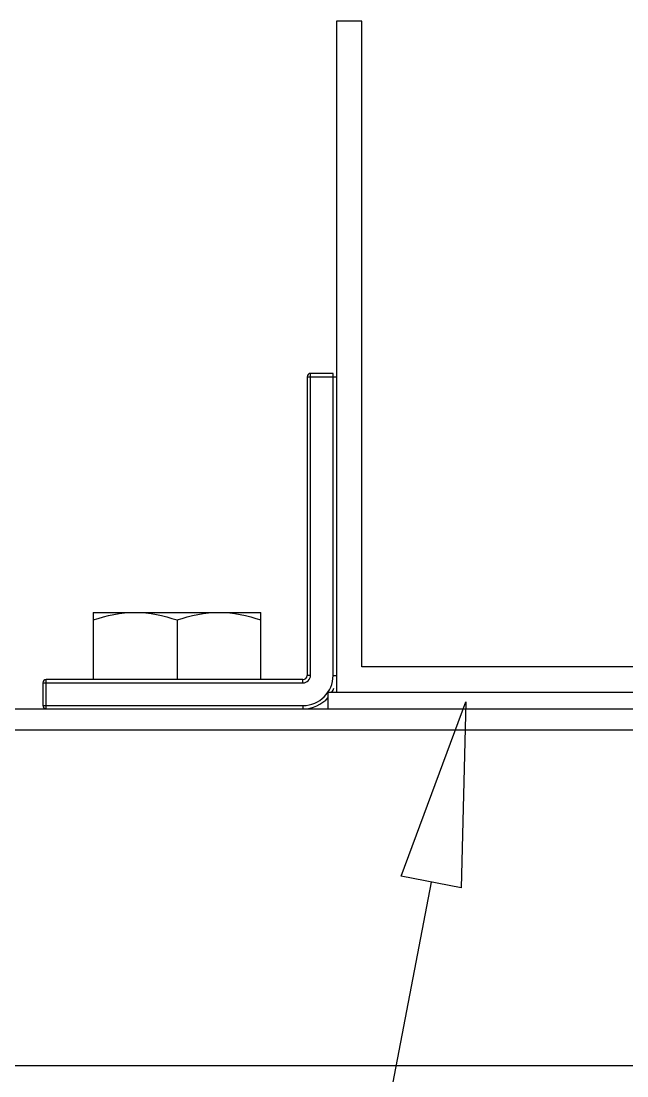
# Model space of a CAD drawing. Extents: x 921423 to 1291758, y 534425 to 1049953.
# Drawn here: x 1128050 to 1128379, y 864843 to 865416 of the extents above; entities that cross this region are included whole.
import ezdxf

# ---------------------------------------------------------------- set-up
doc = ezdxf.new("R2010")
doc.units = 0
doc.header["$LTSCALE"] = 1000
doc.header["$MEASUREMENT"] = 0
doc.layers.add('02___PRT_ALL_AXES', color=7, linetype='Continuous')

msp = doc.modelspace()

# ---------------------------------------------------------------- linework, layer by layer
at = {"color": 7, "linetype": 'Continuous'}
for p, q in [((1128221.21, 865415.53), (1128221.21, 865051.26)), ((1128234.87, 865415.53), (1128221.21, 865415.53)), ((1128234.87, 865064.92), (1128234.87, 865415.53)), ((1128207.1, 865060.37), (1128207.1, 865224.29)), ((1128219.39, 865224.29), (1128207.1, 865224.29)), ((1128219.39, 865060.37), (1128219.39, 865224.29)), ((1128205.28, 865222.47), (1128205.28, 865060.37)), ((1128205.28, 865222.47), (1128221.21, 865222.47)), ((1129573.55, 865064.92), (1128234.87, 865064.92)), ((1128063.67, 865042.15), (1128063.67, 865058.09)), ((1128203, 865058.09), (1128063.67, 865058.09)), ((1128203, 865056.27), (1128203, 865058.09)), ((1128207.1, 865060.37), (1128205.28, 865060.37)), ((1128219.39, 865060.37), (1128221.21, 865060.37)), ((1128061.85, 865056.27), (1128061.85, 865043.98)), ((1128061.85, 865056.27), (1128203, 865056.27)), ((1128216.66, 865042.15), (1128216.66, 865051.26)), ((1128216.66, 865051.26), (1129591.76, 865051.26)), ((1127538.22, 865042.15), (1130270.2, 865042.15)), ((1128061.85, 865043.98), (1128203, 865043.98)), ((1128203, 865043.98), (1128203, 865042.15)), ((1127538.22, 865030.77), (1130270.2, 865030.77)), ((1127538.22, 864848.64), (1130270.2, 864848.64))]:
    msp.add_line(p, q, dxfattribs=at)
at = {"color": 4}
msp.add_lwpolyline([(1128256.24, 864951.29), (1128291.32, 865046.09), (1128288.88, 864945.04)], close=True, dxfattribs=at)
msp.add_lwpolyline([(1128272.56, 864948.17), (1128130.56, 864207.12)], dxfattribs=at)
at = {"color": 7, "linetype": 'Continuous'}
for centre, radius, start, end in [((1128207.1, 865222.47), 1.82, 90, 180), ((1128063.67, 865056.27), 1.82, 90, 180), ((1128203, 865060.37), 16.39, 270, 0), ((1128203, 865060.37), 4.1, 270, 0), ((1128203, 865060.37), 2.28, 270, 0), ((1128203, 865060.37), 18.21, 329.866, 337.5), ((1128203, 865060.37), 18.21, 270, 318.8802), ((1128063.67, 865043.98), 1.82, 180, 270)]:
    msp.add_arc(centre, radius, start, end, dxfattribs=at)
at = {"layer": '02___PRT_ALL_AXES', "color": 7, "linetype": 'Continuous'}
for p, q in [((1128089.17, 865094.52), (1128089.17, 865058.09)), ((1128089.17, 865094.52), (1128180.23, 865094.52)), ((1128180.23, 865058.09), (1128180.23, 865094.52)), ((1128134.7, 865090.45), (1128134.7, 865058.09))]:
    msp.add_line(p, q, dxfattribs=at)
for points in [[(1128089.17, 865090.45), (1128096.48, 865092.89), (1128104.22, 865094.52), (1128111.93, 865094.52)], [(1128111.93, 865094.52), (1128119.64, 865094.52), (1128127.39, 865092.89), (1128134.7, 865090.45)], [(1128134.7, 865090.45), (1128142.01, 865092.89), (1128149.76, 865094.52), (1128157.47, 865094.52)], [(1128157.47, 865094.52), (1128165.18, 865094.52), (1128172.92, 865092.89), (1128180.23, 865090.45)]]:
    msp.add_open_spline(points, degree=3, dxfattribs=at)

doc.saveas('drawing.dxf')
